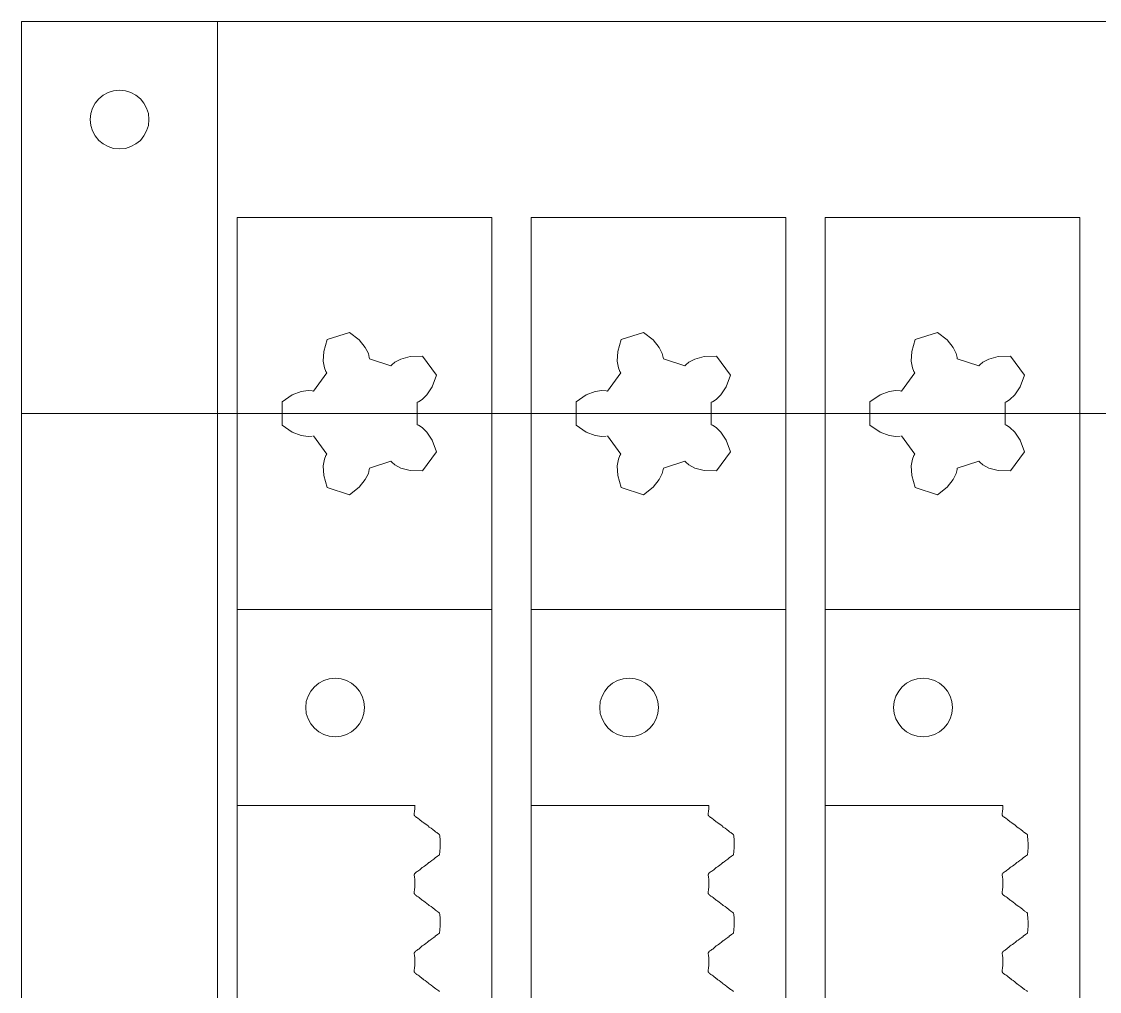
# Model space of a CAD drawing. Header units: millimetres. Extents: x 0 to 600, y -180 to 0.
# Drawn here: x 0 to 55, y -49.5 to 0 of the extents above; entities that cross this region are included whole.
import ezdxf

# ---------------------------------------------------------------- set-up
doc = ezdxf.new("R2010")
doc.units = ezdxf.units.MM
doc.layers.get('0').update_dxf_attribs({"linetype": 'CONTINUOUS', "lineweight": 0})
for name, color, linetype, lineweight in [('layer1', 6, 'CONTINUOUS', 0), ('layer2', 4, 'CONTINUOUS', 0), ('layer3', 2, 'CONTINUOUS', 0), ('layer4', 1, 'CONTINUOUS', 0), ('xdrills', 3, 'CONTINUOUS', 0)]:
    doc.layers.add(name, color=color, linetype=linetype, lineweight=lineweight)

# ---------------------------------------------------------------- blocks, each defined once
blk = doc.blocks.new('vline')
at = {"layer": 'layer2'}
for p, q in [((13, 0), (0, 0)), ((0, 0), (0, -160)), ((13, -160), (13, 0)), ((5.737, -5.859), (4.593, -6.231)), ((6.231, -6.248), (5.737, -5.859)), ((5.737, -5.859), (5.737, -5.859)), ((4.593, -6.231), (4.422, -6.836)), ((6.54, -6.628), (6.231, -6.248)), ((4.422, -6.836), (4.396, -7.325)), ((6.695, -6.941), (6.54, -6.628)), ((6.745, -7.145), (6.695, -6.941)), ((6.748, -7.215), (6.745, -7.145)), ((8.832, -7.093), (8.359, -7.22)), ((9.461, -7.069), (8.832, -7.093)), ((10.168, -8.043), (9.461, -7.069)), ((4.396, -7.325), (4.454, -7.669)), ((4.454, -7.669), (4.533, -7.863)), ((7.846, -7.572), (6.748, -7.215)), ((7.89, -7.517), (7.846, -7.572)), ((8.05, -7.382), (7.89, -7.517)), ((8.359, -7.22), (8.05, -7.382)), ((4.572, -7.922), (3.893, -8.856)), ((4.533, -7.863), (4.572, -7.922)), ((9.951, -8.633), (10.168, -8.043)), ((9.684, -9.043), (9.951, -8.633)), ((2.814, -9.049), (2.292, -9.398)), ((3.271, -8.873), (2.814, -9.049)), ((3.617, -8.822), (3.271, -8.873)), ((3.826, -8.837), (3.617, -8.822)), ((3.893, -8.856), (3.826, -8.837)), ((9.256, -9.398), (9.435, -9.287)), ((9.435, -9.287), (9.684, -9.043)), ((2.292, -9.398), (2.292, -10.602)), ((9.191, -9.422), (9.256, -9.398)), ((9.191, -10.578), (9.191, -9.422)), ((2.292, -10.602), (2.814, -10.951)), ((2.814, -10.951), (3.271, -11.127)), ((9.256, -10.602), (9.191, -10.578)), ((9.435, -10.713), (9.256, -10.602)), ((9.684, -10.957), (9.435, -10.713)), ((9.951, -11.367), (9.684, -10.957)), ((3.271, -11.127), (3.617, -11.178)), ((3.617, -11.178), (3.826, -11.163)), ((3.893, -11.144), (4.572, -12.078)), ((10.168, -11.957), (9.951, -11.367)), ((4.572, -12.078), (4.533, -12.137)), ((9.461, -12.931), (10.168, -11.957)), ((4.454, -12.331), (4.396, -12.675)), ((4.533, -12.137), (4.454, -12.331)), ((6.748, -12.785), (7.846, -12.428)), ((7.846, -12.428), (7.89, -12.483)), ((7.89, -12.483), (8.05, -12.618)), ((8.05, -12.618), (8.359, -12.78)), ((4.396, -12.675), (4.422, -13.164)), ((4.422, -13.164), (4.593, -13.769)), ((6.54, -13.372), (6.695, -13.059)), ((6.695, -13.059), (6.745, -12.855)), ((6.745, -12.855), (6.748, -12.785)), ((8.359, -12.78), (8.832, -12.907)), ((8.832, -12.907), (9.461, -12.931)), ((6.231, -13.752), (6.54, -13.372)), ((4.593, -13.769), (4.593, -13.769)), ((4.593, -13.769), (5.737, -14.141)), ((5.737, -14.141), (6.231, -13.752)), ((0, -20), (13, -20)), ((9.076, -30), (0, -30)), ((9.055, -30.291), (9.067, -30.163)), ((9.067, -30.163), (9.071, -30.033)), ((9.071, -30.033), (9.071, -30)), ((9.032, -30.461), (9.036, -30.43)), ((9.04, -30.469), (9.032, -30.461)), ((9.035, -30.429), (9.038, -30.417)), ((9.036, -30.43), (9.035, -30.429)), ((9.037, -30.493), (9.04, -30.469)), ((9.054, -30.506), (9.037, -30.493)), ((9.038, -30.417), (9.055, -30.291)), ((9.053, -30.525), (9.054, -30.506)), ((9.078, -30.543), (9.053, -30.525)), ((9.078, -30.555), (9.078, -30.543)), ((9.112, -30.577), (9.078, -30.555)), ((9.113, -30.584), (9.112, -30.577)), ((9.157, -30.609), (9.113, -30.584)), ((9.157, -30.611), (9.157, -30.609)), ((9.175, -30.62), (9.157, -30.611)), ((9.203, -30.636), (9.175, -30.62)), ((9.242, -30.662), (9.203, -30.636)), ((9.29, -30.696), (9.242, -30.662)), ((9.346, -30.742), (9.29, -30.696)), ((9.409, -30.798), (9.346, -30.742)), ((9.443, -30.831), (9.409, -30.798)), ((9.454, -30.838), (9.443, -30.831)), ((9.458, -30.842), (9.454, -30.838)), ((9.475, -30.851), (9.458, -30.842)), ((9.533, -30.887), (9.475, -30.851)), ((9.601, -30.934), (9.533, -30.887)), ((9.676, -30.992), (9.601, -30.934)), ((9.758, -31.062), (9.676, -30.992)), ((9.788, -31.091), (9.758, -31.062)), ((9.806, -31.101), (9.788, -31.091)), ((9.894, -31.159), (9.806, -31.101)), ((9.989, -31.229), (9.894, -31.159)), ((10.09, -31.312), (9.989, -31.229)), ((10.115, -31.336), (10.09, -31.312)), ((10.133, -31.346), (10.115, -31.336)), ((10.146, -31.359), (10.133, -31.346)), ((10.182, -31.382), (10.146, -31.359)), ((10.184, -31.384), (10.182, -31.382)), ((10.287, -31.457), (10.184, -31.384)), ((10.325, -31.487), (10.287, -31.457)), ((10.336, -31.565), (10.325, -31.487)), ((10.353, -31.757), (10.336, -31.565)), ((10.36, -31.952), (10.353, -31.757)), ((10.326, -32.514), (10.346, -32.34)), ((10.346, -32.34), (10.358, -32.147)), ((10.358, -32.147), (10.36, -31.952)), ((9.637, -33.04), (9.716, -32.976)), ((9.716, -32.976), (9.786, -32.913)), ((9.786, -32.913), (9.789, -32.911)), ((9.789, -32.911), (9.793, -32.907)), ((9.793, -32.907), (9.849, -32.872)), ((9.849, -32.872), (9.94, -32.808)), ((9.94, -32.808), (10.038, -32.732)), ((10.038, -32.732), (10.103, -32.677)), ((10.103, -32.677), (10.111, -32.672)), ((10.111, -32.672), (10.13, -32.654)), ((10.13, -32.654), (10.157, -32.638)), ((10.157, -32.638), (10.164, -32.63)), ((10.164, -32.63), (10.228, -32.587)), ((10.228, -32.587), (10.326, -32.514)), ((9.033, -33.524), (9.045, -33.513)), ((9.036, -33.552), (9.033, -33.524)), ((9.044, -33.492), (9.064, -33.476)), ((9.045, -33.513), (9.044, -33.492)), ((9.064, -33.461), (9.094, -33.441)), ((9.064, -33.476), (9.064, -33.461)), ((9.094, -33.431), (9.133, -33.407)), ((9.094, -33.441), (9.094, -33.431)), ((9.133, -33.407), (9.134, -33.404)), ((9.134, -33.404), (9.188, -33.374)), ((9.188, -33.374), (9.221, -33.353)), ((9.221, -33.353), (9.265, -33.323)), ((9.265, -33.323), (9.317, -33.283)), ((9.317, -33.283), (9.377, -33.233)), ((9.377, -33.233), (9.449, -33.165)), ((9.449, -33.165), (9.503, -33.133)), ((9.503, -33.133), (9.566, -33.092)), ((9.566, -33.092), (9.637, -33.04)), ((9.032, -33.556), (9.036, -33.552)), ((9.047, -33.647), (9.032, -33.556)), ((9.062, -33.774), (9.047, -33.647)), ((9.07, -33.903), (9.062, -33.774)), ((9.067, -34.163), (9.071, -34.033)), ((9.071, -34.033), (9.07, -33.903)), ((9.032, -34.461), (9.036, -34.43)), ((9.04, -34.469), (9.032, -34.461)), ((9.035, -34.429), (9.038, -34.417)), ((9.036, -34.43), (9.035, -34.429)), ((9.037, -34.493), (9.04, -34.469)), ((9.054, -34.506), (9.037, -34.493)), ((9.038, -34.417), (9.055, -34.291)), ((9.053, -34.525), (9.054, -34.506)), ((9.078, -34.543), (9.053, -34.525)), ((9.055, -34.291), (9.067, -34.163)), ((9.078, -34.555), (9.078, -34.543)), ((9.112, -34.577), (9.078, -34.555)), ((9.113, -34.584), (9.112, -34.577)), ((9.157, -34.609), (9.113, -34.584)), ((9.157, -34.611), (9.157, -34.609)), ((9.175, -34.62), (9.157, -34.611)), ((9.203, -34.636), (9.175, -34.62)), ((9.242, -34.662), (9.203, -34.636)), ((9.29, -34.696), (9.242, -34.662)), ((9.346, -34.742), (9.29, -34.696)), ((9.409, -34.798), (9.346, -34.742)), ((9.443, -34.831), (9.409, -34.798)), ((9.454, -34.838), (9.443, -34.831)), ((9.458, -34.842), (9.454, -34.838)), ((9.475, -34.851), (9.458, -34.842)), ((9.533, -34.887), (9.475, -34.851)), ((9.601, -34.934), (9.533, -34.887)), ((9.676, -34.992), (9.601, -34.934)), ((9.758, -35.062), (9.676, -34.992)), ((9.788, -35.091), (9.758, -35.062)), ((9.806, -35.101), (9.788, -35.091)), ((9.894, -35.159), (9.806, -35.101)), ((9.989, -35.229), (9.894, -35.159)), ((10.09, -35.312), (9.989, -35.229)), ((10.115, -35.336), (10.09, -35.312)), ((10.133, -35.346), (10.115, -35.336)), ((10.146, -35.359), (10.133, -35.346)), ((10.182, -35.382), (10.146, -35.359)), ((10.184, -35.384), (10.182, -35.382)), ((10.287, -35.457), (10.184, -35.384)), ((10.325, -35.487), (10.287, -35.457)), ((10.336, -35.565), (10.325, -35.487)), ((10.353, -35.757), (10.336, -35.565)), ((10.346, -36.34), (10.358, -36.147)), ((10.36, -35.952), (10.353, -35.757)), ((10.358, -36.147), (10.36, -35.952)), ((9.849, -36.872), (9.94, -36.808)), ((9.94, -36.808), (10.038, -36.732)), ((10.038, -36.732), (10.103, -36.677)), ((10.103, -36.677), (10.111, -36.672)), ((10.111, -36.672), (10.13, -36.654)), ((10.13, -36.654), (10.157, -36.638)), ((10.157, -36.638), (10.164, -36.63)), ((10.164, -36.63), (10.228, -36.587)), ((10.228, -36.587), (10.326, -36.514)), ((10.326, -36.514), (10.346, -36.34)), ((9.134, -37.404), (9.188, -37.374)), ((9.188, -37.374), (9.221, -37.353)), ((9.221, -37.353), (9.265, -37.323)), ((9.265, -37.323), (9.317, -37.283)), ((9.317, -37.283), (9.377, -37.233)), ((9.377, -37.233), (9.449, -37.165)), ((9.449, -37.165), (9.503, -37.133)), ((9.503, -37.133), (9.566, -37.092)), ((9.566, -37.092), (9.637, -37.04)), ((9.637, -37.04), (9.716, -36.976)), ((9.716, -36.976), (9.786, -36.913)), ((9.786, -36.913), (9.789, -36.911)), ((9.789, -36.911), (9.793, -36.907)), ((9.793, -36.907), (9.849, -36.872)), ((9.032, -37.556), (9.036, -37.552)), ((9.047, -37.647), (9.032, -37.556)), ((9.033, -37.524), (9.045, -37.513)), ((9.036, -37.552), (9.033, -37.524)), ((9.044, -37.492), (9.064, -37.476)), ((9.045, -37.513), (9.044, -37.492)), ((9.062, -37.774), (9.047, -37.647)), ((9.07, -37.903), (9.062, -37.774)), ((9.064, -37.461), (9.094, -37.441)), ((9.064, -37.476), (9.064, -37.461)), ((9.071, -38.033), (9.07, -37.903)), ((9.094, -37.431), (9.133, -37.407)), ((9.094, -37.441), (9.094, -37.431)), ((9.133, -37.407), (9.134, -37.404)), ((9.032, -38.461), (9.036, -38.43)), ((9.04, -38.469), (9.032, -38.461)), ((9.035, -38.429), (9.038, -38.417)), ((9.036, -38.43), (9.035, -38.429)), ((9.037, -38.493), (9.04, -38.469)), ((9.054, -38.506), (9.037, -38.493)), ((9.038, -38.417), (9.055, -38.291)), ((9.055, -38.291), (9.067, -38.163)), ((9.067, -38.163), (9.071, -38.033)), ((9.053, -38.525), (9.054, -38.506)), ((9.078, -38.543), (9.053, -38.525)), ((9.078, -38.555), (9.078, -38.543)), ((9.112, -38.577), (9.078, -38.555)), ((9.113, -38.584), (9.112, -38.577)), ((9.157, -38.609), (9.113, -38.584)), ((9.157, -38.611), (9.157, -38.609)), ((9.175, -38.62), (9.157, -38.611)), ((9.203, -38.636), (9.175, -38.62)), ((9.242, -38.662), (9.203, -38.636)), ((9.29, -38.696), (9.242, -38.662)), ((9.346, -38.742), (9.29, -38.696)), ((9.409, -38.798), (9.346, -38.742)), ((9.443, -38.831), (9.409, -38.798)), ((9.454, -38.838), (9.443, -38.831)), ((9.458, -38.842), (9.454, -38.838)), ((9.475, -38.851), (9.458, -38.842)), ((9.533, -38.887), (9.475, -38.851)), ((9.601, -38.934), (9.533, -38.887)), ((9.676, -38.992), (9.601, -38.934)), ((9.758, -39.062), (9.676, -38.992)), ((9.788, -39.091), (9.758, -39.062)), ((9.806, -39.101), (9.788, -39.091)), ((9.894, -39.159), (9.806, -39.101)), ((9.989, -39.229), (9.894, -39.159)), ((10.09, -39.312), (9.989, -39.229)), ((10.115, -39.336), (10.09, -39.312)), ((10.133, -39.346), (10.115, -39.336)), ((10.146, -39.359), (10.133, -39.346)), ((10.182, -39.382), (10.146, -39.359)), ((10.184, -39.384), (10.182, -39.382)), ((10.287, -39.457), (10.184, -39.384)), ((10.325, -39.487), (10.287, -39.457))]:
    blk.add_line(p, q, dxfattribs=at)
at = {"layer": 'xdrills'}
blk.add_circle((5, -25), 1.5, dxfattribs=at)

msp = doc.modelspace()

# ---------------------------------------------------------------- linework, layer by layer
at = {"layer": 'layer1'}
for p, q in [((0, 0), (200, 0)), ((0, -180), (0, 0))]:
    msp.add_line(p, q, dxfattribs=at)
at = {"layer": 'layer2'}
for p, q in [((0, 0), (200, 0)), ((0, -180), (0, 0))]:
    msp.add_line(p, q, dxfattribs=at)
at = {"layer": 'layer3'}
for p, q in [((0, -20), (0, 0)), ((0, 0), (200, 0)), ((200, -20), (0, -20))]:
    msp.add_line(p, q, dxfattribs=at)
at = {"layer": 'layer4'}
for p, q in [((0, 0), (10, 0)), ((0, -180), (0, 0)), ((10, 0), (10, -180))]:
    msp.add_line(p, q, dxfattribs=at)
at = {"layer": 'xdrills'}
msp.add_circle((5, -5), 1.5, dxfattribs=at)

# ---------------------------------------------------------------- block references
for p in [(26, -10), (41, -10)]:
    msp.add_blockref('vline', p)
at = {"layer": 'layer3'}
msp.add_blockref('vline', (11, -10), dxfattribs=at)

doc.saveas('drawing.dxf')
